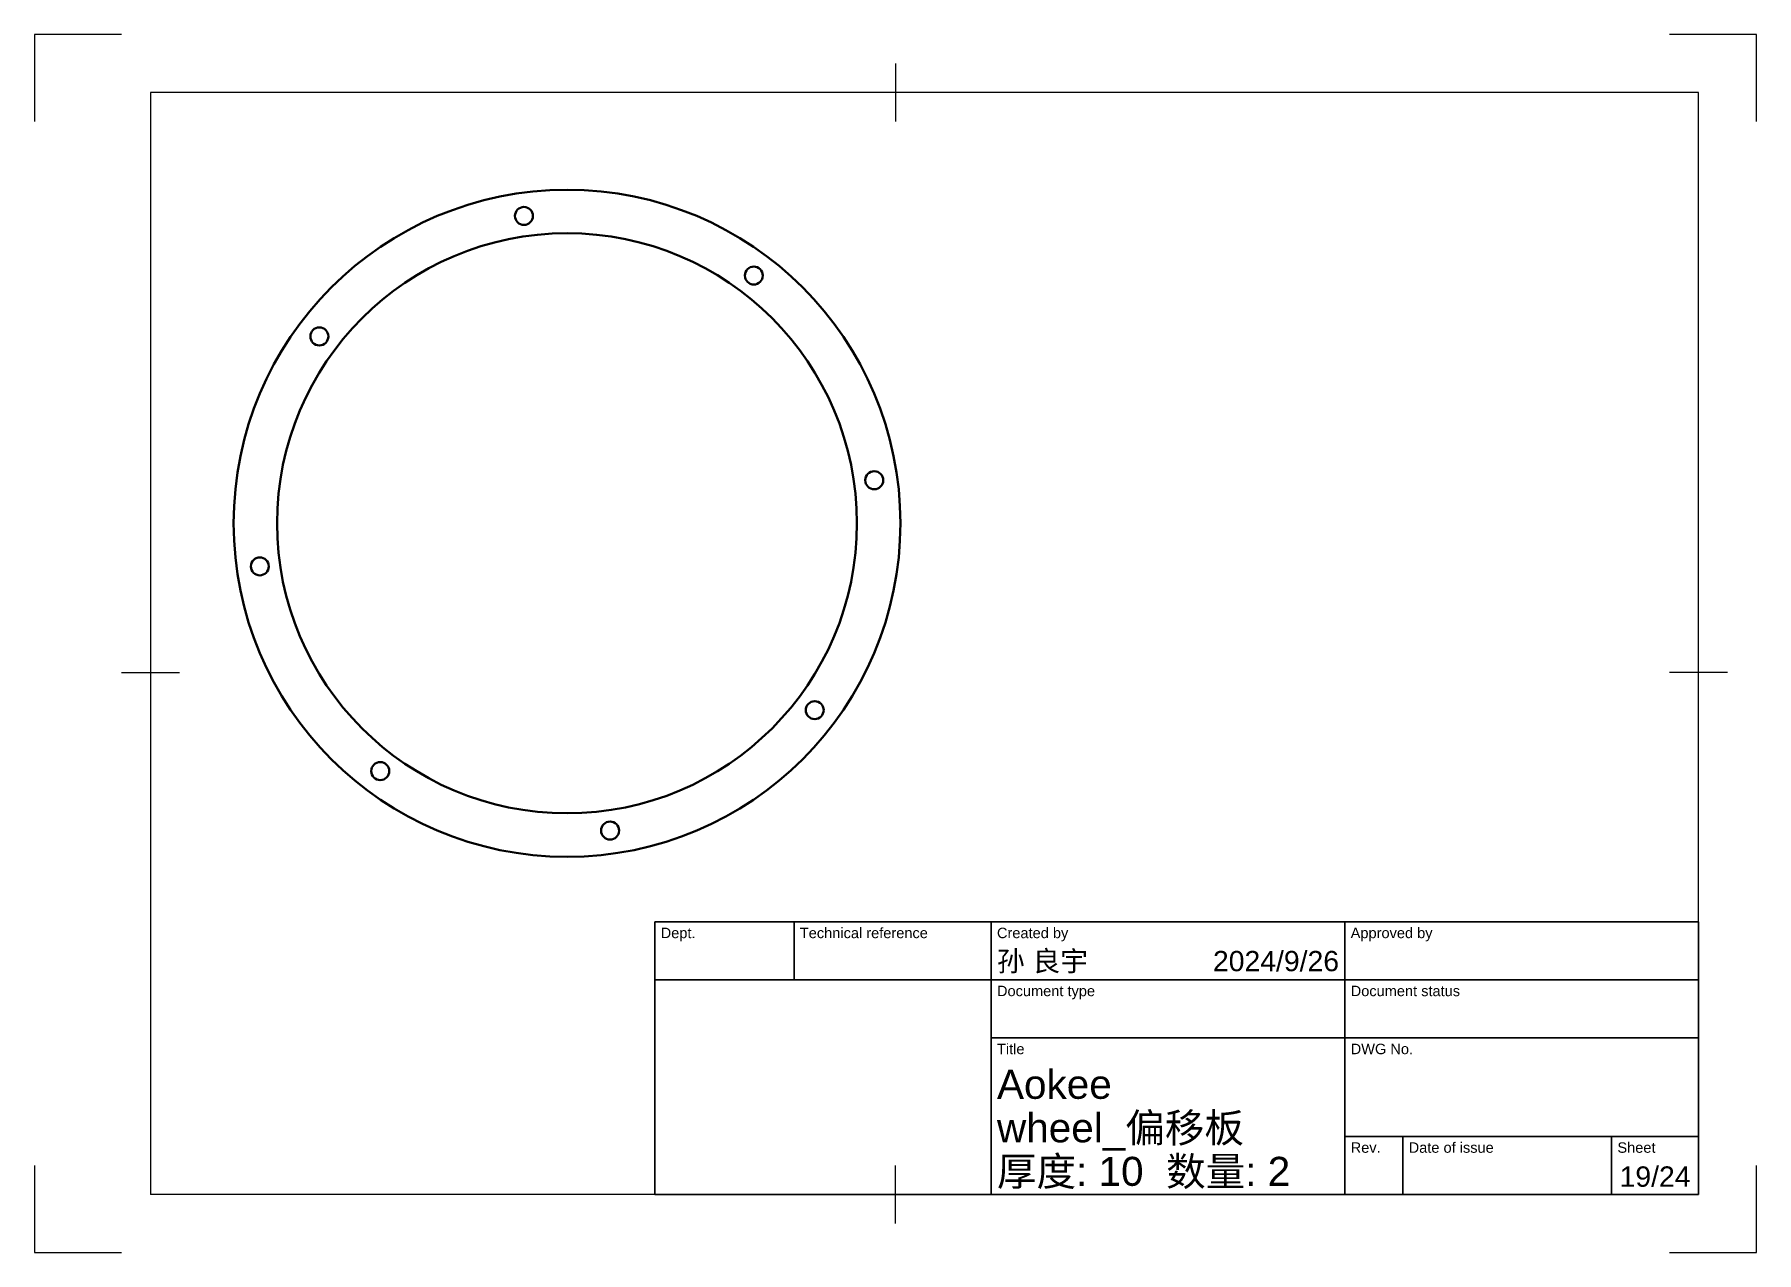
# Model space of a CAD drawing. Header units: millimetres. Extents: x 0 to 297, y 0 to 210.
import ezdxf
from ezdxf.enums import TextEntityAlignment as Align

# ---------------------------------------------------------------- set-up
doc = ezdxf.new("R2010")
doc.units = ezdxf.units.MM
doc.header["$LTSCALE"] = 0.75
for name, color, linetype, lineweight in [('BORDER', 7, 'Continuous', 25), ('TITLEBLOCK', 7, 'Continuous', 35), ('Visible', 7, 'Continuous', 50)]:
    doc.layers.add(name, color=color, linetype=linetype, lineweight=lineweight)
doc.styles.add('FusionTitle', font='arial.ttf')

# ---------------------------------------------------------------- blocks, each defined once
blk = doc.blocks.new('ISO_TITLEBLOCK')
at = {"layer": 'TITLEBLOCK'}
for p, q in [((0, 47), (-180, 47)), ((-180, 47), (-180, 0)), ((-156, 37), (-156, 47)), ((-122, 0), (-122, 47)), ((-61, 0), (-61, 47)), ((0, 0), (0, 47)), ((-180, 37), (0, 37)), ((-122, 27), (0, 27)), ((-61, 10), (0, 10)), ((-51, 0), (-51, 10)), ((-15, 0), (-15, 10)), ((-180, 0), (0, 0))]:
    blk.add_line(p, q, dxfattribs=at)
at = {"layer": 'TITLEBLOCK', "style": 'FusionTitle'}
for s, p in [('Dept.', (-179, 46)), ('Technical reference', (-155, 46)), ('Created by', (-121, 46)), ('Approved by', (-60, 46)), ('Document type', (-121, 36)), ('Document status', (-60, 36)), ('Title', (-121, 26)), ('DWG No.', (-60, 26)), ('Rev.', (-60, 9)), ('Date of issue', (-50, 9)), ('Sheet', (-14, 9))]:
    blk.add_text(s, height=1.8, dxfattribs=at).set_placement(p, align=Align.TOP_LEFT)
for tag, height, p in [('DEPT', 3.5, (-179, 42)), ('TECHNICAL_REFERENCE', 3.5, (-155, 42)), ('CREATED_BY', 3.5, (-121, 42)), ('APPROVED_BY', 3.5, (-60, 42)), ('DOCUMENT_TYPE', 3.5, (-121, 32)), ('DOCUMENT_STATUS', 3.5, (-60, 32)), ('TITLE_1', 5, (-121, 21.5)), ('TITLE_2', 5, (-121, 14)), ('TITLE_3', 5, (-121, 6.5)), ('DATE_OF_ISSUE', 3.5, (-50, 5))]:
    blk.add_attdef(tag, text='', height=height, dxfattribs=at).set_placement(p, align=Align.TOP_LEFT)
for tag, p in [('CREATED_DATE', (-62, 42)), ('APPROVED_DATE', (-0.99, 42))]:
    blk.add_attdef(tag, text='', height=3.5, dxfattribs=at).set_placement(p, align=Align.TOP_RIGHT)
for tag, height, p in [('DRAWING_NUMBER', 5, (-30.5, 19.75)), ('REV', 3.5, (-56, 4.85)), ('SHEET', 3.5, (-7.5, 4.85))]:
    blk.add_attdef(tag, text='', height=height, dxfattribs=at).set_placement(p, align=Align.TOP_CENTER)
blk = doc.blocks.new('ISO_A4(L)_SHEET')
at = {"layer": 'BORDER'}
for p, q in [((148.5, 205), (148.5, 195)), ((287, 200), (20, 200)), ((20, 200), (20, 10)), ((287, 10), (287, 200)), ((15, 100), (25, 100)), ((292, 100), (282, 100)), ((148.5, 5), (148.5, 15)), ((287, 10), (20, 10))]:
    blk.add_line(p, q, dxfattribs=at)
at = {"layer": 'Defpoints'}
for p, q in [((0, 210), (0, 195)), ((15, 210), (0, 210)), ((297, 210), (282, 210)), ((297, 195), (297, 210)), ((0, 15), (0, 0)), ((297, 0), (297, 15)), ((0, 0), (15, 0)), ((282, 0), (297, 0))]:
    blk.add_line(p, q, dxfattribs=at)

msp = doc.modelspace()

# ---------------------------------------------------------------- linework, layer by layer
at = {"layer": 'Visible', "extrusion": (-2e-16, 0, -1)}
msp.add_circle((-91.850259, 125.723997), 57.5, dxfattribs=at)
at = {"layer": 'Visible'}
for centre, radius in [((84.425268, 178.706253), 1.55), ((91.850259, 125.723997), 50), ((124.06411, 168.438371), 1.55), ((49.135885, 157.937848), 1.55), ((144.832516, 133.148988), 1.55), ((38.868002, 118.299006), 1.55), ((134.564633, 93.510145), 1.55), ((59.636407, 83.009623), 1.55), ((99.27525, 72.74174), 1.55)]:
    msp.add_circle(centre, radius, dxfattribs=at)

# ---------------------------------------------------------------- block references
at = {"layer": 'BORDER'}
msp.add_blockref('ISO_A4(L)_SHEET', (0, 0), dxfattribs=at)
at = {"layer": 'TITLEBLOCK'}
msp.add_blockref('ISO_TITLEBLOCK', (287, 10), dxfattribs=at).add_auto_attribs({'TITLE_3': '厚度: 10  数量: 2', 'CREATED_DATE': '2024/9/26', 'SHEET': '19/24', 'TITLE_2': 'wheel_偏移板 ', 'TITLE_1': 'Aokee', 'CREATED_BY': '孙 良宇'})

doc.saveas('drawing.dxf')
